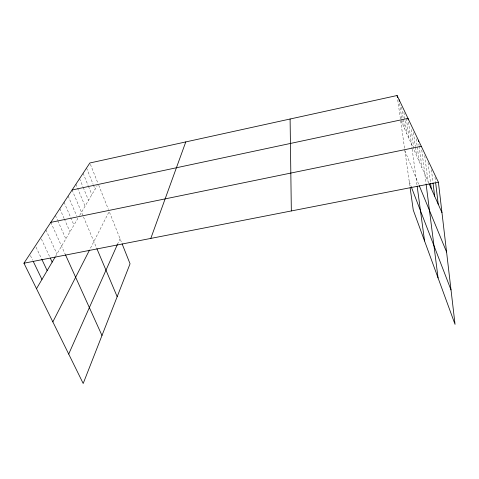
<?xml version="1.0" encoding="UTF-8"?>
<svg xmlns="http://www.w3.org/2000/svg" width="479" height="479" viewBox="0 0 479 479"><rect width="100%" height="100%" fill="white"/><g stroke="black" fill="none" stroke-linecap="round" stroke-linejoin="round"><path stroke-width="0.36" stroke-dasharray="2.4 1.8" d="M117.391 244.529L120.019 238.614M90.477 248.164L109.2 211.478L121.846 243.194M55.486 256.457L77.802 218.544L76.921 216.496M79.652 215.4L97.159 185.66M30.44 255.636L32.68 260.265M36.033 247.146L41.439 258.528M41.368 238.979L50.008 257.474M45.882 229.854L56.959 253.954M50.804 222.37L65.144 254.056M401.055 120.72L412.575 146.592M428.843 183.152L413.94 149.664L411.024 127.875M55.396 215.388L57.486 220.083M57.785 220.753L65.851 238.841M59.809 208.676L64 218.208M64.3 218.891L69.982 231.824M64.06 202.216L73.964 225.064M68.15 195.995L76.634 215.813M72.095 189.995L83.178 216.227M83.46 216.885L96.602 248.002M75.898 184.211L85.07 206.192M404.905 150.831L419.029 185.122M79.574 178.625L82.927 186.768M83.208 187.445L88.525 200.33M83.118 173.236L88.19 185.678M88.471 186.373L91.854 194.666M86.543 168.021L93.154 184.409M93.429 185.092L95.082 189.193M90.399 164.333L97.932 183.218M98.728 185.229L108.428 209.539M409.252 181.619L411.341 187.044M399.636 103.428L401.797 118.858M401.899 119.594L402.516 124.001M397.714 99.86L400.474 119.409M400.672 120.834L410.03 187.127M401.618 107.051L404.635 128.761M406.342 118.535L409.108 138.814M403.899 112.391L406.833 133.695M408.497 122.067L412.06 148.424M412.156 149.143L417.065 185.517M413.473 132.545L415.329 146.562M415.425 147.298L416.502 155.418M416.209 138.796L419.167 161.405M418.88 143.928L419.071 145.406M419.167 146.149L421.945 167.644M421.754 149.945L426.041 183.595M424.759 155.705L427.957 181.152M428.016 162.585L430.483 182.559M431.417 169.722L432.932 182.206M434.992 177.218L435.597 182.325"/><path stroke-width="0.72" d="M150.801 238.416L185.786 141.916M68.701 354.059L117.391 244.529M52.852 321.888L89.519 250.044M36.506 288.699L55.115 257.085M122.109 243.853L130.054 263.779L83.196 383.487L23.95 263.205L89.86 162.986L397.103 95.513L438.405 182.206L455.05 324.391L413.263 210.077L410.126 187.816M72.095 189.995L408 118.391L408.198 119.864M50.804 222.37L421.286 146.275M23.95 263.205L438.405 182.206M33.32 261.588L41.954 279.443M41.757 259.199L47.17 270.587M50.313 258.133L52.163 262.097M65.443 254.72L101.985 335.492M429.142 183.816L441.967 212.634M96.878 248.649L117.175 296.687M419.287 185.744L446.578 252.014M411.341 187.044L451.014 289.927M399.121 99.758L399.33 101.225M397.103 95.513L397.408 97.686M417.161 186.211L424.556 240.973M418.401 140.221L418.592 141.7M426.136 184.325L438.063 277.916M430.573 183.301L431.214 188.481M433.022 182.936L434.633 196.151M435.686 183.05L438.207 204.192M290.1 119.014L291.334 210.946"/></g></svg>
